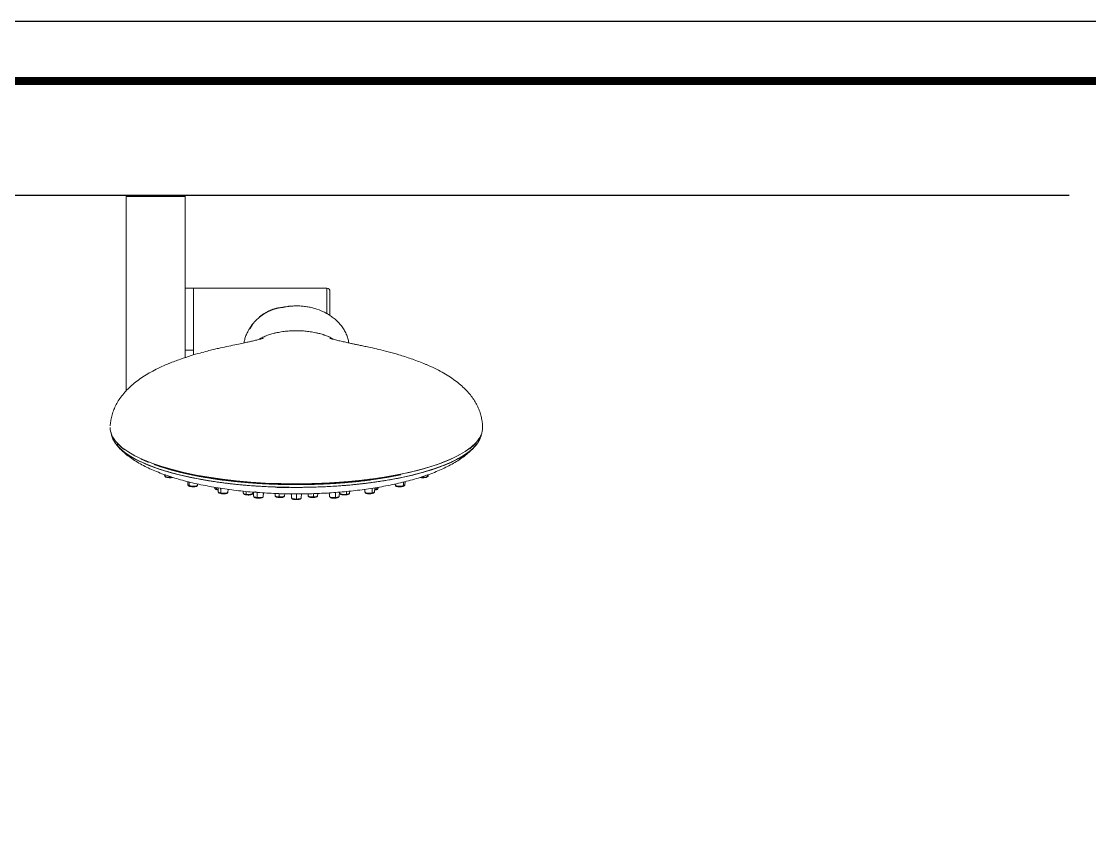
# Model space of a CAD drawing. Extents: x 5217 to 6345, y 0 to 827.
# Drawn here: x 5686.1 to 6030.3, y 564.2 to 826.8 of the extents above; entities that cross this region are included whole.
import ezdxf

# ---------------------------------------------------------------- set-up
doc = ezdxf.new("R2010")
doc.units = 0
doc.header["$LTSCALE"] = 30
doc.header["$MEASUREMENT"] = 0
doc.linetypes.add('HIDDEN2', pattern=[4.7625, 3.175, -1.5875])
doc.layers.get('0').update_dxf_attribs({"linetype": 'CONTINUOUS'})
doc.layers.add('1', color=7, linetype='CONTINUOUS')
doc.layers.add('2', color=1, linetype='HIDDEN2')

msp = doc.modelspace()

# ---------------------------------------------------------------- linework, layer by layer
at = {"ltscale": 0.5}
msp.add_line((5333.04, 770.79), (6023.73, 770.79), dxfattribs=at)
msp.add_lwpolyline([(5216.66, 0), (6345.06, 0), (6345.06, 826.8), (5216.66, 826.8)], close=True, dxfattribs=at)
at = {"color": 5, "linetype": 'ByBlock', "lineweight": 200, "const_width": 2.6}
msp.add_lwpolyline([(5234.81, 35.4), (6326.81, 35.4), (6326.81, 807.6), (5234.81, 807.6)], close=True, dxfattribs=at)
at = {"color": 7, "ltscale": 0.5}
msp.add_arc((5771.95, 720.31), 14.46, 96.1306, 148.9412, dxfattribs=at)
at = {"layer": '1', "color": 7, "linetype": 'Continuous', "lineweight": 18}
for p, q in [((5719.84, 770.39), (5719.84, 720.89)), ((5719.84, 770.39), (5738.84, 770.39)), ((5722.34, 770.79), (5734.84, 770.79)), ((5722.34, 770.39), (5722.34, 770.79)), ((5734.84, 770.39), (5734.84, 770.79)), ((5734.84, 770.79), (5736.54, 770.79)), ((5738.84, 770.79), (5736.54, 770.79)), ((5736.54, 770.39), (5736.54, 770.79)), ((5738.84, 770.79), (5738.84, 770.39)), ((5738.84, 770.39), (5738.84, 720.89)), ((5741.54, 740.89), (5738.84, 740.89)), ((5741.54, 720.89), (5741.54, 740.89)), ((5741.54, 740.89), (5741.54, 719.36)), ((5719.84, 720.89), (5719.84, 707.72)), ((5738.84, 720.89), (5738.84, 718.49)), ((5741.54, 720.89), (5741.54, 719.36)), ((5732.28, 680.5), (5732.28, 680.49)), ((5809.67, 677.54), (5809.72, 678.54)), ((5817.18, 680.5), (5817.19, 680.8)), ((5742.83, 677.38), (5742.9, 677.8)), ((5752.62, 675.15), (5752.75, 676.06)), ((5760.68, 674.8), (5760.72, 675.18)), ((5764.02, 673.76), (5764.16, 674.93)), ((5781.57, 674.01), (5781.63, 674.74)), ((5788.49, 673.81), (5788.6, 675.17)), ((5791.83, 674.86), (5791.88, 675.48)), ((5799.88, 675.26), (5799.97, 676.55)), ((5801.03, 676.47), (5801.05, 676.72)), ((5770.94, 673.99), (5771.01, 674.64)), ((5776.25, 673.3), (5776.39, 674.62))]:
    msp.add_line(p, q, dxfattribs=at)
at = {"layer": '1', "color": 7, "linetype": 'Continuous', "lineweight": 13}
for p, q in [((5784.54, 740.89), (5784.54, 732.69)), ((5738.84, 720.89), (5741.54, 720.89)), ((5774.73, 672.95), (5774.73, 672.75))]:
    msp.add_line(p, q, dxfattribs=at)
at = {"layer": '1', "color": 7, "linetype": 'Continuous', "lineweight": 18}
msp.add_arc((5784.54, 739.89), 1, 0, 90, dxfattribs=at)
for centre, major_axis, ratio, start_param, end_param in [((5774.73, 694.64), (-59.63, 0), 0.300706, 0.215494, 2.928504), ((5774.73, 694.64), (-59.63, 0), 0.300706, 0.218604, 2.895334), ((5774.73, 695.41), (59.23, 0), 0.300706, 4.105999, 5.316163), ((5774.73, 695.41), (59.23, 0), 0.300706, 4.108786, 4.133428), ((5774.73, 695.41), (59.23, 0), 0.300706, 4.239162, 5.293658), ((5815.66, 680.41), (-1.52, -0.1), 0.266709, 2.600188, 3.11477), ((5741.31, 677.47), (-1.52, 0.08), 0.252931, 0.026088, 0.672889), ((5740.45, 677.32), (-0.086, -0.287), 0.67438, 5.158665, 6.632811), ((5774.73, 692.25), (52.01, 0), 0.300706, 4.580556, 4.667218), ((5774.73, 692.25), (52.01, 0), 0.300706, 4.62506, 4.629718), ((5798.37, 674.95), (1.23, 0.04), 0.242358, 5.099574, 5.226214), ((5799.52, 676.17), (1.23, 0.04), 0.260695, 5.234842, 5.357618), ((5808.16, 677.21), (1.23, 0.06), 0.252931, 5.357016, 5.483656), ((5759.15, 674.57), (1.23, -0.03), 0.254179, 4.202664, 4.325439), ((5762.49, 673.53), (1.23, -0.02), 0.235712, 4.328938, 4.455578), ((5769.41, 673.75), (1.23, -0.01), 0.250807, 4.460661, 4.583437), ((5774.73, 673.05), (1.23, 0), 0.233445, 4.585749, 4.712389), ((5780.04, 673.75), (1.23, 0.01), 0.250807, 4.718566, 4.841341), ((5786.97, 673.53), (-1.23, -0.02), 0.235712, 1.700967, 1.827607), ((5790.31, 674.57), (1.23, 0.03), 0.254179, 4.976563, 5.099339)]:
    msp.add_ellipse(centre, major_axis=major_axis, ratio=ratio, start_param=start_param, end_param=end_param, dxfattribs=at)
at = {"layer": '1', "color": 7, "linetype": 'Continuous', "lineweight": 13}
for centre, major_axis, ratio, start_param, end_param in [((5733.8, 680.41), (-1.52, 0.1), 0.266709, 0.047695, 0.414764), ((5733.8, 680.41), (-1.52, 0.1), 0.266709, 0.414764, 0.541405), ((5732.74, 680.34), (-0.139, -0.266), 0.825943, 5.30184, 6.283898), ((5733.8, 680.41), (-1.52, 0.1), 0.266709, 0.541405, 2.111205), ((5815.66, 680.41), (-1.52, -0.1), 0.266709, 1.026349, 2.600188), ((5816.72, 680.34), (-0.139, 0.266), 0.825943, 3.14157, 4.122938), ((5741.31, 677.47), (-1.52, 0.08), 0.252931, 0.672889, 0.799529), ((5741.31, 677.47), (-1.52, 0.08), 0.252931, 0.799529, 3.116236), ((5749.95, 676.43), (1.52, -0.05), 0.260695, 3.165229, 4.06716), ((5749.2, 676.23), (-0.067, -0.292), 0.580586, 5.130497, 6.60911), ((5749.95, 676.43), (1.52, -0.05), 0.260695, 4.06716, 4.43615), ((5751.1, 675.21), (-1.53, 0.05), 0.242358, 0.023386, 1.056971), ((5751.1, 675.21), (-1.53, 0.05), 0.242358, 1.056971, 3.117364), ((5750.49, 675), (-0.051, -0.296), 0.476858, 5.088385, 6.562531), ((5759.15, 674.84), (1.52, -0.03), 0.254179, 3.165847, 4.325439), ((5759.15, 674.84), (-1.52, 0.03), 0.254179, 1.183847, 3.117253), ((5790.31, 674.84), (1.52, 0.03), 0.254179, 3.165591, 5.099339), ((5790.31, 674.84), (-1.52, -0.03), 0.254179, 1.957746, 3.117338), ((5798.36, 675.21), (-1.53, -0.05), 0.242358, 0.024473, 2.084621), ((5798.97, 675), (-0.051, 0.296), 0.476858, 3.134392, 4.336393), ((5798.36, 675.21), (-1.53, -0.05), 0.242358, 2.084621, 3.117421), ((5799.51, 676.43), (1.52, 0.05), 0.260695, 4.98745, 5.357618), ((5800.25, 676.23), (0.067, -0.292), 0.580586, 0.037767, 1.152688), ((5799.51, 676.43), (-1.52, -0.05), 0.260695, 2.216025, 3.116631), ((5808.15, 677.47), (-1.52, -0.08), 0.252931, 0.025777, 2.342064), ((5809.01, 677.32), (-0.086, 0.287), 0.67438, 3.064109, 4.266113), ((5808.15, 677.47), (-1.52, -0.08), 0.252931, 2.342064, 3.116269), ((5758.68, 674.58), (-0.037, -0.298), 0.364972, 5.081095, 6.559708), ((5762.5, 673.79), (-1.53, 0.03), 0.235712, 0.021319, 1.313986), ((5762.5, 673.79), (-1.53, 0.03), 0.235712, 1.313986, 3.118045), ((5762.18, 673.55), (-0.024, -0.299), 0.24684, 5.054743, 6.528889), ((5769.42, 674.01), (1.53, -0.01), 0.250807, 3.160588, 4.583437), ((5769.42, 674.01), (-1.53, 0.01), 0.250807, 1.441844, 3.117637), ((5769.26, 673.73), (-0.012, -0.3), 0.124485, 5.060118, 6.538731), ((5774.73, 673.31), (-1.53, 0), 0.233445, 0.022335, 1.570796), ((5774.73, 673.31), (-1.53, 0), 0.233445, 1.570796, 3.118325), ((5780.04, 674.01), (1.53, 0.01), 0.250807, 3.170407, 4.841341), ((5780.2, 673.73), (0.012, -0.3), 0.124485, 6.02764, 7.506253), ((5780.04, 674.01), (-1.53, -0.01), 0.250807, 1.699749, 3.117686), ((5786.96, 673.79), (-1.53, -0.03), 0.235712, 0.027473, 1.827607), ((5787.28, 673.55), (0.024, -0.299), 0.24684, 6.037482, 7.511628), ((5786.96, 673.79), (-1.53, -0.03), 0.235712, 1.827607, 3.118115), ((5790.77, 674.58), (0.037, -0.298), 0.364972, 6.006663, 7.485276)]:
    msp.add_ellipse(centre, major_axis=major_axis, ratio=ratio, start_param=start_param, end_param=end_param, dxfattribs=at)
at = {"layer": '1', "color": 7, "linetype": 'Continuous', "lineweight": 18}
for points, degree in [([(5784.54, 740.89), (5741.54, 740.89)], 1), ([(5738.99, 722.19), (5738.94, 722.18), (5738.89, 722.17), (5738.84, 722.15)], 3), ([(5832.16, 689.82), (5832.26, 689.94), (5832.36, 690.06), (5832.46, 690.18)], 3), ([(5832.16, 689.82), (5832.26, 689.94), (5832.36, 690.06), (5832.46, 690.18)], 3), ([(5732.22, 682.1), (5732.22, 682.02)], 1), ([(5732.27, 680.8), (5732.28, 680.49)], 1), ([(5738, 681.43), (5738.08, 681.41), (5738.15, 681.39)], 2), ([(5738, 681.43), (5738.08, 681.41), (5738.15, 681.39)], 2), ([(5739.74, 678.54), (5739.79, 677.54)], 1), ([(5742.49, 680.46), (5744.13, 680.13), (5745.83, 679.85)], 2), ([(5742.5, 680.45), (5744.13, 680.13), (5745.83, 679.85)], 2), ([(5747.87, 679.52), (5749.6, 679.25), (5751.39, 679.02)], 2), ([(5747.88, 679.52), (5749.61, 679.25), (5751.39, 679.02)], 2), ([(5797.82, 678.99), (5798.16, 679.03), (5798.5, 679.08)], 2), ([(5797.82, 678.99), (5798.16, 679.03), (5798.5, 679.08)], 2), ([(5816.76, 680.03), (5816.85, 680.07)], 1), ([(5748.41, 676.73), (5748.42, 676.48)], 1), ([(5749.49, 676.55), (5749.57, 675.26)], 1), ([(5757.58, 675.48), (5757.63, 674.86)], 1), ([(5760.86, 675.17), (5760.97, 673.81)], 1), ([(5767.83, 674.74), (5767.89, 674.01)], 1), ([(5785.3, 674.93), (5785.44, 673.75)], 1), ([(5788.74, 675.18), (5788.78, 674.8)], 1), ([(5796.71, 676.06), (5796.83, 675.15)], 1), ([(5799.93, 675.87), (5799.98, 675.88), (5800.02, 675.89), (5800.07, 675.89)], 3), ([(5806.56, 677.8), (5806.62, 677.38)], 1), ([(5773.07, 674.61), (5773.2, 673.3)], 1), ([(5778.45, 674.64), (5778.52, 673.99)], 1)]:
    msp.add_open_spline(points, degree=degree, dxfattribs=at)
for points, weights, knots in [([(5785.54, 732.06), (5785.54, 739.89), (5785.54, 739.89), (5785.54, 739.89), (5785.54, 739.89)], [0.972929968813, 0.878982836442, 1, 0.999963394149, 0.999926807967], [0, 0, 0, 0.999698, 0.999698, 1, 1, 1]), ([(5834.27, 693.67), (5831.22, 676.71), (5774.73, 676.71), (5717.98, 676.71), (5715.17, 693.75)], [0.978670569404, 0.718190963697, 1, 0.717239049349, 0.98043648952], [0, 0, 0, 0.499157, 0.499157, 1, 1, 1]), ([(5809.1, 679.99), (5793.64, 676.71), (5774.73, 676.71), (5756.09, 676.71), (5740.78, 679.9)], [0.859828806668, 0.883868624499, 1, 0.885391155307, 0.860474979738], [0, 0, 0, 0.503299, 0.503299, 1, 1, 1])]:
    msp.add_rational_spline(points, weights, degree=2, knots=knots, dxfattribs=at)
for points, degree, knots in [([(5738.85, 721.36), (5738.85, 721.36), (5738.87, 721.3), (5738.89, 721.17), (5738.92, 721), (5738.93, 720.89), (5738.94, 720.86)], 3, [0, 0, 0, 0, 0.013971, 0.41166, 0.80516, 1, 1, 1, 1]), ([(5715.02, 694.36), (5715.03, 694.24), (5715.09, 693.78), (5715.21, 693.32), (5715.32, 692.98)], 3, [0, 0, 0, 0, 0.257918, 1, 1, 1, 1]), ([(5715.03, 694.36), (5715.04, 694.24), (5715.09, 693.78), (5715.19, 693.29), (5715.34, 692.93), (5715.35, 692.91)], 3, [0, 0, 0, 0, 0.244934, 0.952348, 1, 1, 1, 1]), ([(5834.13, 692.98), (5834.25, 693.31), (5834.33, 693.65), (5834.39, 693.99), (5834.39, 693.99)], 3, [0, 0, 0, 0, 0.984984, 1, 1, 1, 1]), ([(5834.17, 693.12), (5834.26, 693.41), (5834.34, 693.7), (5834.39, 693.99), (5834.39, 693.99)], 3, [0, 0, 0, 0, 0.982439, 1, 1, 1, 1]), ([(5716.98, 690.18), (5717.01, 690.14), (5717.13, 690), (5717.25, 689.86), (5717.34, 689.75)], 3, [0, 0, 0, 0, 0.249646, 1, 1, 1, 1]), ([(5716.99, 690.17), (5717.01, 690.14), (5717.18, 689.94), (5717.34, 689.74), (5717.48, 689.59)], 3, [0, 0, 0, 0, 0.169614, 1, 1, 1, 1]), ([(5717.48, 689.59), (5717.78, 689.26), (5718.6, 688.45), (5719.97, 687.24), (5721.67, 685.97), (5723.48, 684.81), (5725.43, 683.73), (5727.49, 682.71), (5729.66, 681.77), (5731.94, 680.9), (5734.3, 680.08), (5736.76, 679.33), (5739.3, 678.64), (5741.92, 678), (5744.62, 677.41), (5747.39, 676.89), (5750.23, 676.41), (5753.14, 675.99), (5756.1, 675.62), (5759.11, 675.31), (5762.15, 675.05), (5765.13, 674.86), (5767.74, 674.74), (5770.07, 674.66), (5772.3, 674.61), (5773.88, 674.6), (5774.73, 674.6)], 3, [0, 0, 0, 0, 0.028435, 0.074859, 0.119096, 0.164205, 0.209527, 0.254662, 0.299515, 0.34406, 0.388306, 0.432284, 0.476033, 0.519602, 0.563042, 0.606414, 0.649762, 0.693138, 0.736601, 0.780173, 0.823742, 0.86673, 0.906369, 0.934088, 0.964434, 1, 1, 1, 1]), ([(5717.57, 689.49), (5717.84, 689.2), (5718.63, 688.43), (5719.97, 687.24), (5721.67, 685.97), (5723.48, 684.81), (5725.43, 683.73), (5727.49, 682.71), (5729.66, 681.77), (5731.94, 680.9), (5734.3, 680.08), (5736.76, 679.33), (5739.3, 678.64), (5741.92, 678), (5744.62, 677.41), (5747.39, 676.89), (5750.23, 676.41), (5753.14, 675.99), (5756.1, 675.62), (5759.11, 675.31), (5762.15, 675.05), (5765.13, 674.86), (5767.74, 674.74), (5770.07, 674.66), (5772.3, 674.61), (5773.88, 674.6), (5774.73, 674.6)], 3, [0, 0, 0, 0, 0.025711, 0.072265, 0.116626, 0.161862, 0.207311, 0.252572, 0.297551, 0.342221, 0.386591, 0.430692, 0.474564, 0.518255, 0.561817, 0.605311, 0.64878, 0.692278, 0.735863, 0.779556, 0.823248, 0.866356, 0.906106, 0.933904, 0.964334, 1, 1, 1, 1]), ([(5774.73, 674.6), (5775.91, 674.6), (5777.58, 674.62), (5780.06, 674.68), (5782.21, 674.76), (5784.77, 674.89), (5787.45, 675.07), (5790.23, 675.3), (5793.06, 675.59), (5795.9, 675.93), (5798.73, 676.34), (5801.53, 676.79), (5804.28, 677.3), (5806.97, 677.87), (5809.59, 678.49), (5812.13, 679.17), (5814.58, 679.9), (5816.95, 680.69), (5819.21, 681.54), (5821.37, 682.44), (5823.42, 683.42), (5825.36, 684.46), (5827.18, 685.57), (5828.86, 686.75), (5830.38, 688.01), (5831.42, 688.99), (5831.94, 689.57), (5832.04, 689.68)], 3, [0, 0, 0, 0, 0.049217, 0.069759, 0.10384, 0.13944, 0.177631, 0.217395, 0.258249, 0.299839, 0.341938, 0.3844, 0.427138, 0.470093, 0.513221, 0.556508, 0.59995, 0.643547, 0.687296, 0.73119, 0.775205, 0.819286, 0.863316, 0.906992, 0.949777, 0.99093, 1, 1, 1, 1]), ([(5774.73, 674.6), (5775.91, 674.6), (5777.58, 674.62), (5780.06, 674.68), (5782.21, 674.76), (5784.77, 674.89), (5787.45, 675.07), (5790.23, 675.3), (5793.06, 675.59), (5795.9, 675.93), (5798.73, 676.34), (5801.53, 676.79), (5804.28, 677.3), (5806.97, 677.87), (5809.59, 678.49), (5812.13, 679.17), (5814.58, 679.9), (5816.95, 680.69), (5819.21, 681.54), (5821.37, 682.44), (5823.42, 683.42), (5825.36, 684.46), (5827.18, 685.57), (5828.86, 686.75), (5830.38, 688.01), (5831.42, 688.99), (5831.94, 689.57), (5832.04, 689.68)], 3, [0, 0, 0, 0, 0.049217, 0.069758, 0.10384, 0.139439, 0.177631, 0.217394, 0.258247, 0.299838, 0.341936, 0.384398, 0.427135, 0.470091, 0.513218, 0.556505, 0.599947, 0.643543, 0.687292, 0.731186, 0.775201, 0.819282, 0.863312, 0.906987, 0.949773, 0.990925, 1, 1, 1, 1]), ([(5724.69, 685.88), (5725.16, 685.65), (5725.66, 685.43), (5726.35, 685.13), (5727.08, 684.83)], 2, [0, 0, 0, 0.421941, 0.421941, 1, 1, 1]), ([(5725.19, 685.65), (5725.31, 685.59), (5725.44, 685.53), (5726.23, 685.18), (5727.07, 684.83)], 2, [0, 0, 0, 0.141144, 0.141144, 1, 1, 1]), ([(5728.89, 684.14), (5728.91, 684.14), (5730.57, 683.52), (5732.39, 682.96)], 2, [0, 0, 0, 0.010417, 1, 1, 1]), ([(5728.89, 684.15), (5728.91, 684.14), (5729.92, 683.76), (5730.99, 683.41)], 2, [0, 0, 0, 0.017941, 1, 1, 1]), ([(5729.07, 684.06), (5729.07, 684.06), (5730.22, 683.64), (5731.45, 683.25)], 2, [0, 0, 0, 0.003401, 1, 1, 1]), ([(5729.18, 684.02), (5729.22, 684.01), (5730.32, 683.61), (5731.46, 683.24)], 2, [0, 0, 0, 0.031359, 1, 1, 1]), ([(5774.63, 677.67), (5772.02, 677.67), (5769.43, 677.74), (5766.69, 677.81), (5763.99, 677.96), (5761.21, 678.12), (5758.49, 678.35), (5755.71, 678.59), (5753.01, 678.91), (5750.26, 679.24), (5747.63, 679.65), (5744.96, 680.07), (5742.44, 680.56), (5739.9, 681.06), (5737.54, 681.64), (5735.17, 682.22), (5731.72, 683.25), (5730.52, 683.66)], 2, [0, 0, 0, 0.114376, 0.114376, 0.230967, 0.230967, 0.347557, 0.347557, 0.464148, 0.464148, 0.580739, 0.580739, 0.69733, 0.69733, 0.813921, 0.813921, 0.930512, 1, 1, 1]), ([(5774.63, 677.67), (5772.02, 677.67), (5769.43, 677.74), (5766.69, 677.81), (5763.99, 677.96), (5761.21, 678.12), (5758.49, 678.35), (5755.71, 678.59), (5753.01, 678.91), (5750.26, 679.24), (5747.63, 679.65), (5744.96, 680.07), (5742.44, 680.56), (5739.9, 681.06), (5737.54, 681.64), (5735.17, 682.22), (5731.72, 683.25), (5730.52, 683.66)], 2, [0, 0, 0, 0.114376, 0.114376, 0.230967, 0.230967, 0.347557, 0.347557, 0.464148, 0.464148, 0.580739, 0.580739, 0.69733, 0.69733, 0.813921, 0.813921, 0.930512, 1, 1, 1]), ([(5732.38, 682.96), (5732.85, 682.81), (5735.48, 682.04), (5737.83, 681.48), (5740.17, 680.92), (5742.68, 680.43), (5745.17, 679.95), (5747.8, 679.54), (5750.4, 679.15), (5753.11, 678.83), (5755.77, 678.51), (5758.52, 678.28), (5761.2, 678.05), (5763.94, 677.9), (5766.6, 677.75), (5769.3, 677.67), (5771.91, 677.6), (5774.54, 677.6), (5777.14, 677.6), (5779.73, 677.66), (5782.41, 677.73), (5785.05, 677.87), (5787.78, 678.02), (5790.44, 678.24), (5793.18, 678.46), (5795.83, 678.77), (5796.83, 678.88), (5797.82, 679.01)], 2, [0, 0, 0, 0.01771, 0.097125, 0.097125, 0.176541, 0.176541, 0.255956, 0.255956, 0.335372, 0.335372, 0.414787, 0.414787, 0.494203, 0.494203, 0.573618, 0.573618, 0.653034, 0.653034, 0.732449, 0.732449, 0.811865, 0.811865, 0.89128, 0.89128, 0.970696, 0.970696, 1, 1, 1]), ([(5732.56, 682.9), (5732.89, 682.8), (5735.41, 682.06), (5737.8, 681.48), (5739.36, 681.11), (5740.99, 680.77)], 2, [0, 0, 0, 0.083773, 0.638558, 0.638558, 1, 1, 1]), ([(5732.61, 682.99), (5732.71, 682.95), (5732.81, 682.92), (5732.93, 682.87), (5732.96, 682.86), (5732.98, 682.85)], 3, [0, 0, 0, 0, 0.803921, 0.803921, 1, 1, 1, 1]), ([(5732.61, 682.99), (5732.71, 682.95), (5732.81, 682.92), (5732.93, 682.87), (5732.96, 682.86), (5732.98, 682.85)], 3, [0, 0, 0, 0, 0.803921, 0.803921, 1, 1, 1, 1]), ([(5732.81, 682.83), (5732.91, 682.8), (5734.63, 682.28), (5736.36, 681.84)], 2, [0, 0, 0, 0.059082, 1, 1, 1]), ([(5732.81, 682.83), (5732.91, 682.8), (5734.63, 682.28), (5736.36, 681.84)], 2, [0, 0, 0, 0.058491, 1, 1, 1]), ([(5732.29, 680.5), (5732.28, 680.48), (5732.28, 680.4), (5732.35, 680.27), (5732.46, 680.16), (5732.55, 680.1), (5732.6, 680.07)], 3, [0, 0, 0, 0, 0.087061, 0.374859, 0.681531, 1, 1, 1, 1]), ([(5732.6, 680.07), (5732.66, 680.05), (5732.82, 679.97), (5733.18, 679.88), (5733.59, 679.82), (5733.84, 679.81), (5733.93, 679.82)], 3, [0, 0, 0, 0, 0.177058, 0.499828, 0.83607, 1, 1, 1, 1]), ([(5733.93, 679.82), (5734.01, 679.81), (5734.26, 679.8), (5734.6, 679.84), (5734.82, 679.88), (5734.9, 679.91)], 3, [0, 0, 0, 0, 0.225464, 0.677383, 1, 1, 1, 1]), ([(5761.05, 678.08), (5762.75, 677.96), (5764.47, 677.87), (5767.18, 677.72), (5769.93, 677.66), (5772.59, 677.59), (5777.92, 677.61), (5780.58, 677.69), (5783.32, 677.77), (5786.03, 677.93), (5788.81, 678.09), (5791.53, 678.33), (5794.32, 678.58), (5797.02, 678.91), (5797.59, 678.98), (5798.15, 679.05)], 2, [0, 0, 0, 0.090309, 0.090309, 0.236915, 0.236915, 0.383521, 0.530128, 0.530128, 0.676734, 0.676734, 0.82334, 0.82334, 0.969946, 0.969946, 1, 1, 1]), ([(5797.96, 679.1), (5797.21, 679), (5796.45, 678.91), (5793.75, 678.59), (5790.96, 678.35), (5788.25, 678.12), (5785.46, 677.96), (5782.77, 677.81), (5780.03, 677.74), (5777.39, 677.67), (5774.73, 677.67)], 2, [0, 0, 0, 0.064656, 0.064656, 0.298492, 0.298492, 0.532328, 0.532328, 0.766164, 0.766164, 1, 1, 1]), ([(5797.81, 679.08), (5797.13, 679), (5796.45, 678.91), (5793.75, 678.59), (5790.96, 678.35), (5788.25, 678.12), (5785.46, 677.96), (5782.77, 677.81), (5780.03, 677.74), (5777.39, 677.67), (5774.73, 677.67)], 2, [0, 0, 0, 0.058713, 0.058713, 0.294035, 0.294035, 0.529356, 0.529356, 0.764678, 0.764678, 1, 1, 1]), ([(5814.57, 679.91), (5814.64, 679.88), (5814.85, 679.84), (5815.27, 679.8), (5815.8, 679.81), (5816.29, 679.88), (5816.61, 679.96), (5816.74, 680.02), (5816.76, 680.03)], 3, [0, 0, 0, 0, 0.132144, 0.348311, 0.552406, 0.754875, 0.960648, 1, 1, 1, 1]), ([(5816.85, 680.07), (5816.91, 680.1), (5817.02, 680.17), (5817.15, 680.31), (5817.17, 680.43), (5817.17, 680.49)], 3, [0, 0, 0, 0, 0.358437, 0.754362, 1, 1, 1, 1]), ([(5739.79, 677.54), (5739.79, 677.53), (5739.78, 677.47), (5739.84, 677.35), (5739.95, 677.22), (5740.06, 677.15), (5740.15, 677.11), (5740.16, 677.11)], 3, [0, 0, 0, 0, 0.028273, 0.289946, 0.548078, 0.920324, 1, 1, 1, 1]), ([(5740.36, 677.03), (5740.43, 677.01), (5740.63, 676.96), (5741.04, 676.9), (5741.56, 676.87), (5742.04, 676.9), (5742.42, 676.98), (5742.65, 677.08), (5742.81, 677.24), (5742.82, 677.35), (5742.82, 677.38)], 3, [0, 0, 0, 0, 0.082859, 0.245357, 0.404078, 0.563113, 0.726343, 0.864628, 0.963673, 1, 1, 1, 1]), ([(5748.43, 676.47), (5748.43, 676.45), (5748.43, 676.38), (5748.5, 676.25), (5748.63, 676.13), (5748.77, 676.05), (5748.89, 676.01), (5748.93, 676)], 3, [0, 0, 0, 0, 0.065998, 0.284104, 0.515361, 0.87486, 1, 1, 1, 1]), ([(5749.14, 675.94), (5749.21, 675.92), (5749.34, 675.9), (5749.47, 675.88), (5749.53, 675.87)], 3, [0, 0, 0, 0, 0.597889, 1, 1, 1, 1]), ([(5749.58, 675.25), (5749.58, 675.2), (5749.61, 675.1), (5749.71, 674.97), (5749.88, 674.86), (5750.04, 674.8), (5750.18, 674.76), (5750.2, 674.76)], 3, [0, 0, 0, 0, 0.159645, 0.333752, 0.561846, 0.946904, 1, 1, 1, 1]), ([(5750.44, 674.71), (5750.51, 674.69), (5750.75, 674.66), (5751.18, 674.63), (5751.67, 674.65), (5751.98, 674.68), (5752.1, 674.73), (5752.11, 674.73)], 3, [0, 0, 0, 0, 0.142164, 0.41743, 0.692431, 0.971556, 1, 1, 1, 1]), ([(5752.11, 674.73), (5752.23, 674.75), (5752.39, 674.82), (5752.58, 674.97), (5752.61, 675.1), (5752.61, 675.15)], 3, [0, 0, 0, 0, 0.492869, 0.832316, 1, 1, 1, 1]), ([(5757.63, 674.86), (5757.63, 674.85), (5757.62, 674.79), (5757.69, 674.67), (5757.8, 674.54), (5758, 674.43), (5758.21, 674.36), (5758.38, 674.33), (5758.4, 674.33)], 3, [0, 0, 0, 0, 0.021726, 0.186672, 0.349136, 0.583209, 0.955922, 1, 1, 1, 1]), ([(5758.65, 674.29), (5758.73, 674.28), (5758.97, 674.25), (5759.4, 674.24), (5759.89, 674.28), (5760.26, 674.37), (5760.5, 674.48), (5760.65, 674.65), (5760.66, 674.76), (5760.66, 674.8)], 3, [0, 0, 0, 0, 0.097158, 0.284884, 0.473928, 0.667727, 0.83664, 0.955218, 1, 1, 1, 1]), ([(5762.05, 675.17), (5762.04, 675.17), (5762.03, 675.17), (5762.01, 675.17), (5761.99, 675.17), (5761.97, 675.18), (5761.95, 675.18), (5761.93, 675.18), (5761.91, 675.18), (5761.89, 675.18), (5761.87, 675.18), (5761.85, 675.19), (5761.83, 675.19), (5761.81, 675.19), (5761.79, 675.19), (5761.77, 675.19), (5761.75, 675.2), (5761.71, 675.2), (5761.65, 675.2), (5761.57, 675.21), (5761.5, 675.22), (5761.41, 675.23), (5761.35, 675.24), (5761.32, 675.24)], 3, [0, 0, 0, 0, 0.025307, 0.05066, 0.076057, 0.101501, 0.12699, 0.152525, 0.178106, 0.203732, 0.229405, 0.255123, 0.280887, 0.306698, 0.332554, 0.358457, 0.384406, 0.410401, 0.515166, 0.619998, 0.7249, 0.829878, 1, 1, 1, 1]), ([(5762.05, 675.17), (5762.04, 675.17), (5762.03, 675.17), (5762.01, 675.17), (5761.99, 675.17), (5761.97, 675.18), (5761.95, 675.18), (5761.93, 675.18), (5761.91, 675.18), (5761.89, 675.18), (5761.87, 675.18), (5761.85, 675.19), (5761.83, 675.19), (5761.81, 675.19), (5761.79, 675.19), (5761.77, 675.19), (5761.75, 675.2), (5761.71, 675.2), (5761.65, 675.2), (5761.57, 675.21), (5761.5, 675.22), (5761.41, 675.23), (5761.35, 675.24), (5761.32, 675.24)], 3, [0, 0, 0, 0, 0.025307, 0.05066, 0.076057, 0.101501, 0.12699, 0.152525, 0.178106, 0.203732, 0.229405, 0.255123, 0.280887, 0.306698, 0.332554, 0.358457, 0.384406, 0.410401, 0.515166, 0.619998, 0.7249, 0.829878, 1, 1, 1, 1]), ([(5767.89, 676.75), (5768.67, 676.72), (5769.45, 676.69), (5770.95, 676.65), (5771.67, 676.64), (5772.38, 676.63)], 3, [0, 0, 0, 0, 0.516546, 0.516546, 1, 1, 1, 1]), ([(5768.01, 676.74), (5768.77, 676.71), (5769.58, 676.69), (5770.38, 676.67), (5770.43, 676.67)], 3, [0, 0, 0, 0, 0.938472, 1, 1, 1, 1]), ([(5788.79, 674.8), (5788.79, 674.79), (5788.78, 674.72), (5788.85, 674.61), (5788.97, 674.48), (5789.17, 674.38), (5789.51, 674.29), (5789.99, 674.25), (5790.36, 674.25), (5790.53, 674.26), (5790.54, 674.26)], 3, [0, 0, 0, 0, 0.013882, 0.109465, 0.203653, 0.339416, 0.555539, 0.776308, 0.986992, 1, 1, 1, 1]), ([(5790.81, 674.29), (5790.89, 674.3), (5791.12, 674.33), (5791.44, 674.42), (5791.67, 674.54), (5791.81, 674.71), (5791.82, 674.82), (5791.82, 674.86)], 3, [0, 0, 0, 0, 0.15692, 0.469066, 0.739211, 0.929447, 1, 1, 1, 1]), ([(5796.84, 675.15), (5796.84, 675.14), (5796.84, 675.07), (5796.91, 674.95), (5797.03, 674.84), (5797.24, 674.75), (5797.57, 674.67), (5798.06, 674.63), (5798.48, 674.64), (5798.69, 674.67), (5798.75, 674.67)], 3, [0, 0, 0, 0, 0.019607, 0.104152, 0.190312, 0.31777, 0.524557, 0.731957, 0.929995, 1, 1, 1, 1]), ([(5799.02, 674.71), (5799.1, 674.72), (5799.32, 674.77), (5799.58, 674.85), (5799.77, 674.99), (5799.88, 675.14), (5799.88, 675.24), (5799.87, 675.26)], 3, [0, 0, 0, 0, 0.174463, 0.528035, 0.758029, 0.945879, 1, 1, 1, 1]), ([(5800.32, 675.94), (5800.39, 675.95), (5800.61, 676.01), (5800.83, 676.11), (5801, 676.3), (5801.02, 676.42), (5801.02, 676.47)], 3, [0, 0, 0, 0, 0.201685, 0.625174, 0.879464, 1, 1, 1, 1]), ([(5806.63, 677.39), (5806.63, 677.38), (5806.62, 677.32), (5806.69, 677.2), (5806.82, 677.08), (5807.02, 676.99), (5807.35, 676.91), (5807.83, 676.87), (5808.35, 676.89), (5808.7, 676.94), (5808.85, 676.97), (5808.86, 676.98)], 3, [0, 0, 0, 0, 0.006694, 0.086178, 0.163626, 0.273969, 0.451207, 0.634992, 0.809902, 0.984157, 1, 1, 1, 1]), ([(5809.1, 677.03), (5809.16, 677.05), (5809.33, 677.11), (5809.51, 677.22), (5809.66, 677.39), (5809.66, 677.5), (5809.66, 677.54)], 3, [0, 0, 0, 0, 0.231832, 0.618688, 0.89507, 1, 1, 1, 1]), ([(5760.98, 673.81), (5760.98, 673.8), (5760.97, 673.73), (5761.03, 673.62), (5761.15, 673.5), (5761.33, 673.4), (5761.58, 673.32), (5761.81, 673.29), (5761.89, 673.28)], 3, [0, 0, 0, 0, 0.029171, 0.165395, 0.30217, 0.500233, 0.831332, 1, 1, 1, 1]), ([(5762.16, 673.25), (5762.24, 673.24), (5762.49, 673.23), (5762.92, 673.23), (5763.37, 673.29), (5763.69, 673.37), (5763.89, 673.49), (5764.01, 673.64), (5764.01, 673.73), (5764.01, 673.76)], 3, [0, 0, 0, 0, 0.103304, 0.30301, 0.505162, 0.715561, 0.852394, 0.966462, 1, 1, 1, 1]), ([(5767.9, 674), (5767.9, 673.95), (5767.93, 673.85), (5768.04, 673.72), (5768.21, 673.61), (5768.5, 673.52), (5768.78, 673.47), (5768.96, 673.45), (5768.97, 673.45)], 3, [0, 0, 0, 0, 0.113322, 0.24055, 0.409254, 0.688261, 0.973538, 1, 1, 1, 1]), ([(5769.24, 673.43), (5769.33, 673.43), (5769.58, 673.43), (5770, 673.45), (5770.44, 673.53), (5770.71, 673.64), (5770.9, 673.81), (5770.93, 673.94), (5770.93, 673.98)], 3, [0, 0, 0, 0, 0.111173, 0.326431, 0.545845, 0.780694, 0.925489, 1, 1, 1, 1]), ([(5773.21, 673.3), (5773.21, 673.25), (5773.24, 673.15), (5773.34, 673.03), (5773.5, 672.93), (5773.75, 672.84), (5774.1, 672.78), (5774.35, 672.77), (5774.45, 672.76)], 3, [0, 0, 0, 0, 0.101821, 0.209306, 0.347036, 0.584479, 0.844534, 1, 1, 1, 1]), ([(5774.73, 672.75), (5774.82, 672.75), (5775.07, 672.76), (5775.47, 672.79), (5775.84, 672.88), (5776.07, 672.98), (5776.22, 673.14), (5776.24, 673.25), (5776.25, 673.3)], 3, [0, 0, 0, 0, 0.119234, 0.350735, 0.588769, 0.798873, 0.925236, 1, 1, 1, 1]), ([(5778.53, 673.99), (5778.52, 673.97), (5778.52, 673.9), (5778.59, 673.78), (5778.72, 673.66), (5778.93, 673.56), (5779.29, 673.47), (5779.67, 673.43), (5779.89, 673.43), (5779.93, 673.43)], 3, [0, 0, 0, 0, 0.028275, 0.135874, 0.247302, 0.415779, 0.678292, 0.933668, 1, 1, 1, 1]), ([(5780.21, 673.43), (5780.3, 673.44), (5780.55, 673.45), (5780.94, 673.51), (5781.25, 673.61), (5781.45, 673.74), (5781.56, 673.9), (5781.56, 673.99), (5781.56, 674.01)], 3, [0, 0, 0, 0, 0.129437, 0.381883, 0.645692, 0.820526, 0.959945, 1, 1, 1, 1]), ([(5785.44, 673.75), (5785.45, 673.7), (5785.47, 673.61), (5785.58, 673.49), (5785.74, 673.39), (5785.99, 673.31), (5786.4, 673.25), (5786.77, 673.22), (5786.98, 673.23), (5787.02, 673.24)], 3, [0, 0, 0, 0, 0.080917, 0.17337, 0.291355, 0.493828, 0.715779, 0.947407, 1, 1, 1, 1]), ([(5787.3, 673.25), (5787.39, 673.25), (5787.63, 673.28), (5787.99, 673.35), (5788.26, 673.46), (5788.45, 673.63), (5788.47, 673.76), (5788.48, 673.8)], 3, [0, 0, 0, 0, 0.14212, 0.421256, 0.719773, 0.906458, 1, 1, 1, 1])]:
    msp.add_open_spline(points, degree=degree, knots=knots, dxfattribs=at)
for points, weights in [([(5717.59, 689.52), (5715.53, 691.59), (5715.17, 693.75)], [0.908200052151, 0.936825927515, 0.98044705999]), ([(5834.27, 693.67), (5833.85, 691.31), (5831.4, 689.06)], [0.978701271303, 0.931644721681, 0.902281790599])]:
    msp.add_rational_spline(points, weights, degree=2, dxfattribs=at)
at = {"layer": '1', "color": 7, "linetype": 'Continuous', "lineweight": 13}
for points in [[(5732.47, 680.73), (5732.48, 680.29)], [(5740.21, 678.43), (5740.23, 677.25)], [(5809.25, 678.42), (5809.22, 677.25)], [(5816.99, 680.72), (5816.98, 680.29)], [(5749.02, 676.15), (5749.01, 676.63)], [(5750.32, 676.41), (5750.34, 674.92)], [(5758.57, 674.49), (5758.55, 675.38)], [(5762.09, 675.07), (5762.1, 673.45)], [(5769.22, 673.63), (5769.21, 674.69)], [(5780.24, 673.63), (5780.25, 674.69)], [(5787.37, 675.07), (5787.35, 673.45)], [(5790.89, 674.49), (5790.9, 675.38)], [(5799.14, 676.41), (5799.12, 674.92)], [(5800.44, 676.15), (5800.45, 676.63)], [(5774.73, 674.6), (5774.73, 672.95)]]:
    msp.add_open_spline(points, degree=1, dxfattribs=at)
at = {"layer": '2', "color": 7, "linetype": 'Continuous', "lineweight": 18}
for start_param, end_param in [(6.27561, 6.556137), (6.27561, 6.556137), (2.869058, 3.148949), (2.870415, 3.152962)]:
    msp.add_ellipse((5774.73, 695.89), major_axis=(-60, 0), ratio=0.300706, start_param=start_param, end_param=end_param, dxfattribs=at)
at = {"layer": '2', "color": 7, "linetype": 'Continuous', "lineweight": 13}
for start_param, end_param in [(0.272952, 1.570796), (0.272952, 1.570796), (1.570796, 2.870415), (1.993768, 2.869058)]:
    msp.add_ellipse((5774.73, 695.89), major_axis=(-60, 0), ratio=0.300706, start_param=start_param, end_param=end_param, dxfattribs=at)
at = {"layer": '2', "color": 7, "linetype": 'Continuous', "lineweight": 18}
for points, knots in [([(5774.73, 735.17), (5773.62, 735.17), (5772.5, 735.08), (5771.07, 734.85), (5770.74, 734.79), (5770.4, 734.72)], [0, 0, 0, 0, 0.762776, 0.762776, 1, 1, 1, 1]), ([(5774.73, 735.17), (5773.62, 735.17), (5772.5, 735.08), (5771.07, 734.85), (5770.74, 734.79), (5770.4, 734.72)], [0, 0, 0, 0, 0.762776, 0.762776, 1, 1, 1, 1]), ([(5774.87, 735.13), (5774, 735.14), (5772.51, 735.06), (5771.03, 734.82), (5770.41, 734.69)], [0, 0, 0, 0, 0.57649, 1, 1, 1, 1]), ([(5774.73, 735.17), (5775.23, 735.17), (5775.72, 735.15), (5776.71, 735.08), (5777.21, 735.03), (5778.19, 734.89), (5778.68, 734.8), (5779.66, 734.6), (5780.14, 734.47), (5781.57, 734.05), (5782.51, 733.7), (5783.86, 733.06), (5784.3, 732.83), (5785.16, 732.33), (5785.58, 732.07), (5786.4, 731.49), (5786.8, 731.19), (5787.56, 730.54), (5787.92, 730.19), (5788.61, 729.47), (5788.94, 729.09), (5789.55, 728.29), (5789.83, 727.88), (5790.22, 727.23), (5790.34, 727.01), (5790.57, 726.56), (5790.68, 726.33), (5790.98, 725.64), (5791.16, 725.17), (5791.43, 724.21), (5791.54, 723.72), (5791.61, 723.23)], [0, 0, 0, 0, 0.066741, 0.066741, 0.133482, 0.133482, 0.200224, 0.200224, 0.266965, 0.266965, 0.400447, 0.400447, 0.467188, 0.467188, 0.53393, 0.53393, 0.600671, 0.600671, 0.667412, 0.667412, 0.734153, 0.734153, 0.800894, 0.800894, 0.834265, 0.834265, 0.867636, 0.867636, 0.934377, 0.934377, 1, 1, 1, 1]), ([(5774.73, 735.17), (5775.23, 735.17), (5775.72, 735.15), (5776.71, 735.08), (5777.21, 735.03), (5778.19, 734.89), (5778.68, 734.8), (5779.66, 734.6), (5780.14, 734.47), (5781.57, 734.05), (5782.51, 733.7), (5783.86, 733.06), (5784.3, 732.83), (5785.16, 732.33), (5785.58, 732.07), (5786.4, 731.49), (5786.8, 731.19), (5787.56, 730.54), (5787.92, 730.19), (5788.61, 729.47), (5788.94, 729.09), (5789.55, 728.29), (5789.83, 727.88), (5790.22, 727.23), (5790.34, 727.01), (5790.57, 726.56), (5790.68, 726.33), (5790.98, 725.64), (5791.16, 725.17), (5791.43, 724.21), (5791.54, 723.72), (5791.61, 723.23)], [0, 0, 0, 0, 0.066741, 0.066741, 0.133482, 0.133482, 0.200224, 0.200224, 0.266965, 0.266965, 0.400447, 0.400447, 0.467188, 0.467188, 0.53393, 0.53393, 0.600671, 0.600671, 0.667412, 0.667412, 0.734153, 0.734153, 0.800894, 0.800894, 0.834265, 0.834265, 0.867636, 0.867636, 0.934377, 0.934377, 1, 1, 1, 1]), ([(5759.57, 727.77), (5759.37, 727.47), (5759.19, 727.16), (5758.82, 726.43), (5758.63, 726.02), (5758.31, 725.18), (5758.17, 724.75), (5757.97, 723.96), (5757.9, 723.59), (5757.85, 723.23)], [0, 0, 0, 0, 0.214825, 0.214825, 0.491929, 0.491929, 0.769034, 0.769034, 1, 1, 1, 1]), ([(5759.57, 727.77), (5759.37, 727.47), (5759.19, 727.16), (5758.82, 726.43), (5758.63, 726.02), (5758.31, 725.18), (5758.17, 724.75), (5757.97, 723.96), (5757.9, 723.59), (5757.85, 723.23)], [0, 0, 0, 0, 0.214825, 0.214825, 0.491929, 0.491929, 0.769034, 0.769034, 1, 1, 1, 1]), ([(5762.8, 724.48), (5762.95, 724.57), (5763.54, 724.9), (5764.65, 725.42), (5765.87, 725.86), (5766.84, 726.15), (5767.47, 726.32), (5768.02, 726.45), (5768.65, 726.59), (5769.41, 726.73), (5770.31, 726.87), (5771.18, 726.98), (5772.05, 727.06), (5772.92, 727.12), (5773.81, 727.16), (5774.42, 727.16), (5774.73, 727.16)], [0, 0, 0, 0, 0.041425, 0.15374, 0.266056, 0.322213, 0.378371, 0.417223, 0.456075, 0.533778, 0.611482, 0.689186, 0.766889, 0.844593, 0.922296, 1, 1, 1, 1]), ([(5763.77, 725), (5764.06, 725.14), (5764.83, 725.49), (5765.87, 725.86), (5766.84, 726.15), (5767.47, 726.32), (5768.02, 726.45), (5768.65, 726.59), (5769.41, 726.73), (5770.31, 726.87), (5771.18, 726.98), (5772.05, 727.06), (5772.92, 727.12), (5773.81, 727.16), (5774.42, 727.16), (5774.73, 727.16)], [0, 0, 0, 0, 0.076985, 0.199487, 0.260738, 0.32199, 0.364365, 0.406741, 0.491492, 0.576244, 0.660995, 0.745746, 0.830497, 0.915249, 1, 1, 1, 1]), ([(5786.65, 724.44), (5786.5, 724.53), (5785.91, 724.87), (5784.81, 725.39), (5783.58, 725.84), (5782.62, 726.13), (5781.98, 726.3), (5781.43, 726.43), (5780.8, 726.57), (5780.04, 726.72), (5779.15, 726.86), (5778.28, 726.97), (5777.41, 727.05), (5776.54, 727.12), (5775.65, 727.15), (5775.04, 727.16), (5774.73, 727.16)], [0, 0, 0, 0, 0.041425, 0.15374, 0.266056, 0.322213, 0.378371, 0.417223, 0.456075, 0.533778, 0.611482, 0.689186, 0.766889, 0.844593, 0.922296, 1, 1, 1, 1]), ([(5785.68, 724.97), (5785.39, 725.11), (5784.63, 725.46), (5783.58, 725.84), (5782.62, 726.13), (5781.98, 726.3), (5781.43, 726.43), (5780.8, 726.57), (5780.04, 726.72), (5779.15, 726.86), (5778.28, 726.97), (5777.41, 727.05), (5776.54, 727.12), (5775.65, 727.15), (5775.04, 727.16), (5774.73, 727.16)], [0, 0, 0, 0, 0.076985, 0.199487, 0.260738, 0.32199, 0.364365, 0.406741, 0.491492, 0.576244, 0.660995, 0.745746, 0.830497, 0.915249, 1, 1, 1, 1]), ([(5764.08, 724.73), (5763.99, 724.7), (5763.76, 724.64), (5763.25, 724.5), (5762.47, 724.29), (5761.33, 724.01), (5760.04, 723.71), (5758.68, 723.41), (5757.02, 723.05), (5754.83, 722.59), (5752.29, 722.06), (5749.97, 721.56), (5747.89, 721.08), (5745.9, 720.59), (5743.51, 719.95), (5740.61, 719.1), (5737.28, 718.01), (5734.93, 717.11), (5733.72, 716.62)], [0, 0, 0, 0, 0.038478, 0.079799, 0.123672, 0.18563, 0.24147, 0.285456, 0.340845, 0.410299, 0.485276, 0.557908, 0.605531, 0.659189, 0.725485, 0.805375, 0.899916, 1, 1, 1, 1]), ([(5764.08, 724.73), (5763.99, 724.7), (5763.76, 724.64), (5763.25, 724.5), (5762.47, 724.29), (5761.33, 724.01), (5760.04, 723.71), (5758.68, 723.41), (5757.02, 723.05), (5754.83, 722.59), (5752.29, 722.06), (5749.97, 721.56), (5747.89, 721.08), (5745.9, 720.59), (5743.51, 719.95), (5740.61, 719.1), (5737.28, 718.01), (5734.93, 717.11), (5733.72, 716.62)], [0, 0, 0, 0, 0.038478, 0.079799, 0.123672, 0.18563, 0.24147, 0.285456, 0.340845, 0.410299, 0.485276, 0.557908, 0.605531, 0.659189, 0.725485, 0.805375, 0.899916, 1, 1, 1, 1]), ([(5815.74, 716.62), (5814.39, 717.16), (5811.73, 718.17), (5807.89, 719.4), (5804.38, 720.38), (5801.32, 721.14), (5798.83, 721.7), (5796.87, 722.12), (5795.38, 722.43), (5794.15, 722.69), (5793, 722.93), (5791.82, 723.18), (5790.49, 723.47), (5789.05, 723.79), (5787.56, 724.15), (5786.42, 724.44), (5785.71, 724.64), (5785.53, 724.68), (5785.49, 724.69)], [0, 0, 0, 0, 0.111415, 0.219432, 0.315112, 0.399767, 0.474469, 0.525419, 0.569468, 0.606778, 0.637488, 0.672632, 0.718411, 0.774799, 0.832718, 0.918873, 0.960454, 1, 1, 1, 1]), ([(5815.74, 716.62), (5814.39, 717.16), (5811.73, 718.17), (5807.89, 719.4), (5804.38, 720.38), (5801.32, 721.14), (5798.83, 721.7), (5796.87, 722.12), (5795.38, 722.43), (5794.15, 722.69), (5793, 722.93), (5791.82, 723.18), (5790.49, 723.47), (5789.05, 723.79), (5787.56, 724.15), (5786.42, 724.44), (5785.71, 724.64), (5785.53, 724.68), (5785.49, 724.69)], [0, 0, 0, 0, 0.111415, 0.219432, 0.315112, 0.399767, 0.474469, 0.525419, 0.569468, 0.606778, 0.637488, 0.672632, 0.718411, 0.774799, 0.832718, 0.918873, 0.960454, 1, 1, 1, 1]), ([(5733.67, 716.6), (5733.08, 716.36), (5731.66, 715.77), (5729.54, 714.76), (5727.32, 713.57), (5725.26, 712.31), (5723.35, 710.97), (5721.63, 709.56), (5720.09, 708.11), (5718.73, 706.57), (5717.58, 705), (5716.63, 703.41), (5715.88, 701.77), (5715.31, 700.11), (5714.95, 698.46), (5714.79, 697.28), (5714.76, 696.67), (5714.76, 696.58)], [0, 0, 0, 0, 0.058523, 0.142886, 0.223996, 0.304566, 0.384429, 0.461863, 0.536897, 0.609799, 0.681328, 0.749524, 0.814157, 0.876389, 0.938159, 0.991353, 1, 1, 1, 1]), ([(5733.67, 716.6), (5733.08, 716.36), (5731.66, 715.77), (5729.54, 714.76), (5727.32, 713.57), (5725.26, 712.31), (5723.35, 710.97), (5721.63, 709.56), (5720.09, 708.11), (5718.73, 706.57), (5717.58, 705), (5716.63, 703.41), (5715.88, 701.77), (5715.31, 700.11), (5714.95, 698.46), (5714.79, 697.28), (5714.76, 696.67), (5714.76, 696.58)], [0, 0, 0, 0, 0.058523, 0.142886, 0.223996, 0.304566, 0.384429, 0.461863, 0.536897, 0.609799, 0.681328, 0.749524, 0.814157, 0.876389, 0.938159, 0.991353, 1, 1, 1, 1]), ([(5834.72, 696.03), (5834.72, 696.07), (5834.72, 696.64), (5834.62, 697.7), (5834.36, 699.24), (5833.94, 700.78), (5833.34, 702.35), (5832.57, 703.88), (5831.62, 705.38), (5830.49, 706.86), (5829.14, 708.33), (5827.6, 709.77), (5825.83, 711.18), (5823.84, 712.54), (5821.66, 713.85), (5819.26, 715.09), (5817.29, 716), (5816.1, 716.47), (5815.81, 716.59)], [0, 0, 0, 0, 0.004577, 0.054717, 0.107294, 0.16443, 0.221924, 0.284258, 0.348067, 0.414383, 0.482876, 0.557679, 0.635057, 0.71394, 0.797653, 0.884448, 0.971628, 1, 1, 1, 1]), ([(5834.72, 696.03), (5834.72, 696.07), (5834.72, 696.64), (5834.62, 697.7), (5834.36, 699.24), (5833.94, 700.78), (5833.34, 702.35), (5832.57, 703.88), (5831.62, 705.38), (5830.49, 706.86), (5829.14, 708.33), (5827.6, 709.77), (5825.83, 711.18), (5823.84, 712.54), (5821.66, 713.85), (5819.26, 715.09), (5817.29, 716), (5816.1, 716.47), (5815.81, 716.59)], [0, 0, 0, 0, 0.004581, 0.05472, 0.107298, 0.164433, 0.221927, 0.28426, 0.348069, 0.414385, 0.482878, 0.557681, 0.635058, 0.713941, 0.797653, 0.884448, 0.971628, 1, 1, 1, 1]), ([(5717.04, 690.85), (5717.09, 690.78), (5717.42, 690.39), (5718.2, 689.7), (5718.99, 689.08), (5719.41, 688.77)], [0, 0, 0, 0, 0.086145, 0.546195, 1, 1, 1, 1]), ([(5717.04, 690.85), (5717.09, 690.78), (5717.42, 690.39), (5718.2, 689.7), (5718.99, 689.08), (5719.41, 688.77)], [0, 0, 0, 0, 0.086104, 0.545937, 1, 1, 1, 1])]:
    msp.add_open_spline(points, degree=3, knots=knots, dxfattribs=at)
for points in [[(5830.64, 689.22), (5831.69, 690.03), (5832.45, 690.88)], [(5831.39, 689.85), (5832, 690.34), (5832.43, 690.85)]]:
    msp.add_open_spline(points, degree=2, dxfattribs=at)
at = {"layer": '2', "color": 7, "linetype": 'Continuous', "lineweight": 13}
msp.add_rational_spline([(5774.73, 677.85), (5787.61, 677.85), (5799.36, 679.44)], [1, 0.977720120662, 1], degree=2, dxfattribs=at)

doc.saveas('drawing.dxf')
